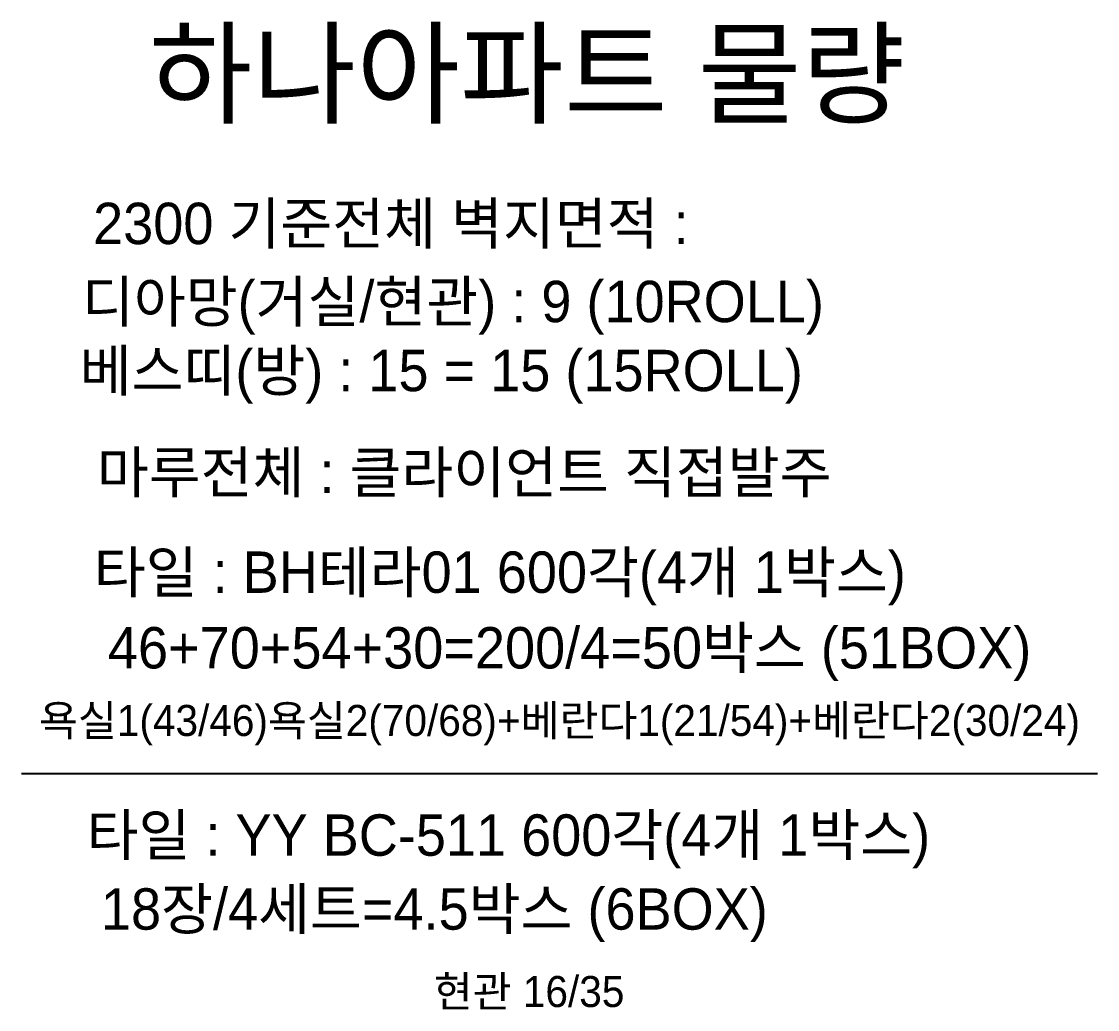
# Model space of a CAD drawing. Header units: inches. Extents: x 4138 to 127072, y -26315 to 43858.
# Drawn here: x 83502 to 88707, y -2498 to 2279 of the extents above; entities that cross this region are included whole.
import ezdxf
from ezdxf.enums import TextEntityAlignment as Align

# ---------------------------------------------------------------- set-up
doc = ezdxf.new("R2010")
doc.units = ezdxf.units.IN
doc.header["$LTSCALE"] = 50
doc.header["$MEASUREMENT"] = 0
doc.layers.add('3.기호.계단선', color=30, linetype='Continuous')
doc.layers.add('설비', color=7, linetype='Continuous')
doc.styles.add('코레일둥고', font='Korail_Round_Gothic_Medium.ttf')

msp = doc.modelspace()

# ---------------------------------------------------------------- linework, layer by layer
at = {"color": 10}
msp.add_line((83502.4, -1356.5), (88706.7, -1356.5), dxfattribs=at)

# ---------------------------------------------------------------- texts
at = {"color": 140, "style": '코레일둥고'}
for s, height, p in [('하나아파트 물량', 400, (85947.4, 1827.6)), ('2300 기준전체 벽지면적 : ', 200, (85325.3, 1202.7)), ('디아망(거실/현관) : 9 (10ROLL)', 200, (85589.2, 825.3)), ('베스띠(방) : 15 = 15 (15ROLL)', 200, (85532.8, 491.6))]:
    msp.add_text(s, height=height, dxfattribs=at).set_placement(p, align=Align.CENTER)
at = {"color": 10, "style": '코레일둥고'}
for s, p in [('타일 : BH테라01 600각(4개 1박스)', (85815.8, -483.3)), ('46+70+54+30=200/4=50박스 (51BOX)', (86153.3, -848.9)), ('타일 : YY BC-511 600각(4개 1박스)', (85857.4, -1754.5))]:
    msp.add_text(s, height=200, dxfattribs=at).set_placement(p, align=Align.CENTER)
msp.add_text('18장/4세트=4.5박스 (6BOX)', height=200, dxfattribs=at).set_placement((87112.1, -2111.8), align=Align.RIGHT)
at = {"layer": '3.기호.계단선', "style": '코레일둥고'}
msp.add_text('마루전체 : 클라이언트 직접발주', height=200, dxfattribs=at).set_placement((85643.7, -0.5), align=Align.CENTER)
at = {"layer": '설비', "style": '코레일둥고'}
for s, p in [('욕실1(43/46)욕실2(70/68)+베란다1(21/54)+베란다2(30/24)', (86104.5, -1175.3)), ('현관 16/35', (85957.3, -2485.8))]:
    msp.add_text(s, height=150, dxfattribs=at).set_placement(p, align=Align.CENTER)

doc.saveas('drawing.dxf')
